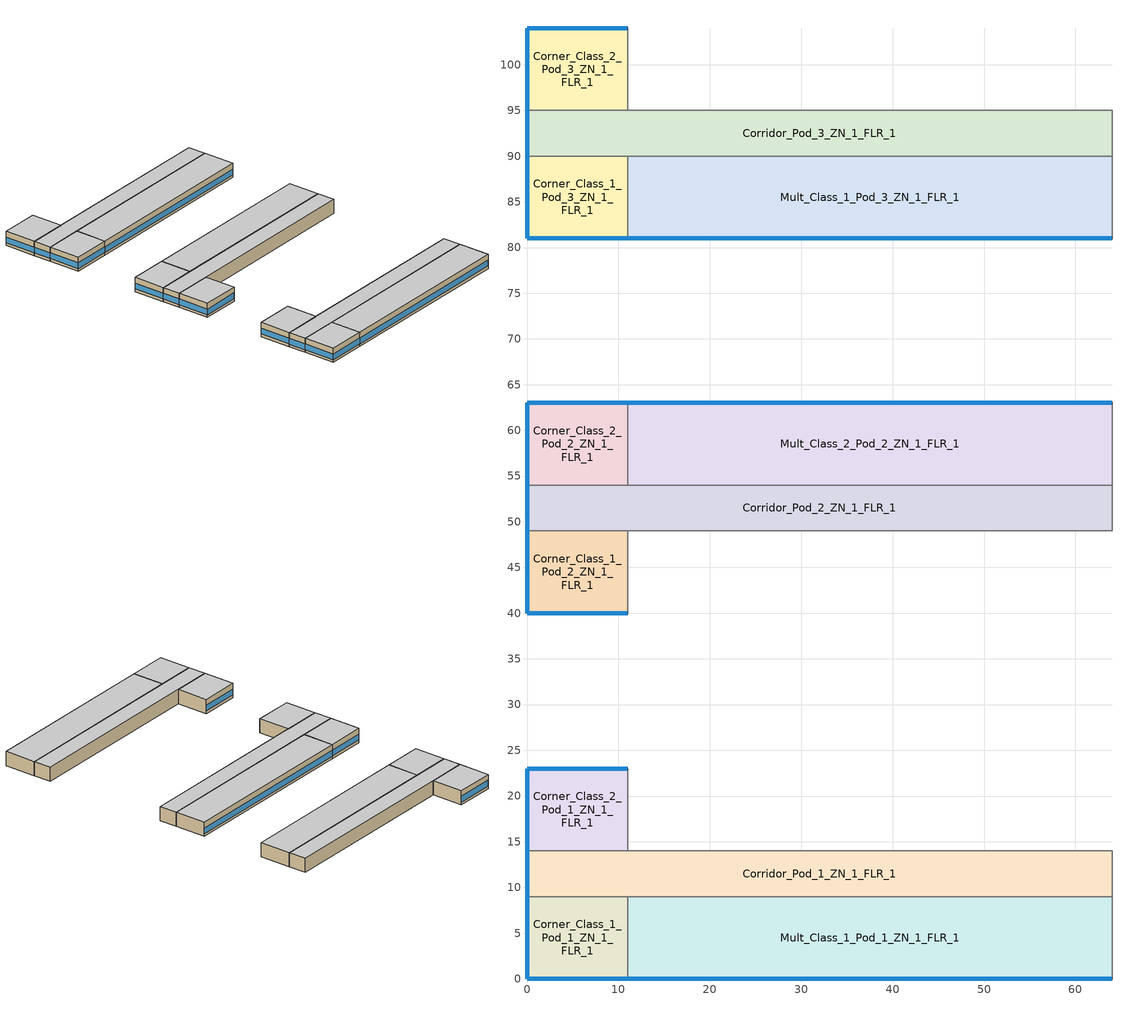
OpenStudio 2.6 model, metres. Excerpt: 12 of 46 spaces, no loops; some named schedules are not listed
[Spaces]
Mult_Class_2_Pod_2_ZN_1_FLR_1
 floor ground: 64,63 64,54 11,54 11,63 z0
 wall outside: 64,63 11,63 z0:4
 wall to Corner_Class_2_Pod_2_ZN_1_FLR_1: 11,63 11,54 z0:4
 wall to Corridor_Pod_2_ZN_1_FLR_1: 11,54 64,54 z0:4
 wall to Main_Corridor_ZN_1_FLR_1: 64,54 64,63 z0:4
 window: 63.97,63 11.03,63 z0.76:2.36
 ceiling to Mult_Class_2_Pod_2_ZN_1_FLR_2: 64,54 64,63 11,63 11,54 z4
Corner_Class_2_Pod_3_ZN_1_FLR_1
 floor ground: 11,104 11,95 0,95 0,104 z0
 wall outside: 11,104 0,104 0,95 z0:4
 wall to Corridor_Pod_3_ZN_1_FLR_1: 0,95 11,95 z0:4
 wall to Mult_Class_2_Pod_3_ZN_1_FLR_1: 11,95 11,104 z0:4
 window: 10.97,104 0.03,104 / 0,103.97 0,95.03 z0.76:2.37
 ceiling to Corner_Class_2_Pod_3_ZN_1_FLR_2: 11,95 11,104 0,104 0,95 z4
Mult_Class_1_Pod_1_ZN_1_FLR_1
 floor ground: 64,9 64,0 11,0 11,9 z0
 wall outside: 11,0 64,0 z0:4
 wall to Lobby_ZN_1_FLR_1: 64,0 64,9 z0:4
 wall to Corner_Class_1_Pod_1_ZN_1_FLR_1: 11,9 11,0 z0:4
 wall to Corridor_Pod_1_ZN_1_FLR_1: 64,9 11,9 z0:4
 window: 11.03,0 63.97,0 z0.76:2.36
 ceiling to Mult_Class_1_Pod_1_ZN_1_FLR_2: 64,0 64,9 11,9 11,0 z4
Corner_Class_1_Pod_1_ZN_1_FLR_1
 floor ground: 11,9 11,0 0,0 0,9 z0
 wall outside: 0,9 0,0 11,0 z0:4
 wall to Corridor_Pod_1_ZN_1_FLR_1: 11,9 0,9 z0:4
 window: 0.03,0 10.97,0 / 0,8.97 0,0.03 z0.76:2.37
 ceiling to Corner_Class_1_Pod_1_ZN_1_FLR_2: 11,0 11,9 0,9 0,0 z4
Corner_Class_1_Pod_2_ZN_1_FLR_1
 floor ground: 11,49 11,40 0,40 0,49 z0
 wall outside: 0,49 0,40 11,40 z0:4
 wall to Mult_Class_1_Pod_2_ZN_1_FLR_1: 11,40 11,49 z0:4
 wall to Corridor_Pod_2_ZN_1_FLR_1: 11,49 0,49 z0:4
 window: 0.03,40 10.97,40 / 0,48.97 0,40.03 z0.76:2.37
 ceiling to Corner_Class_1_Pod_2_ZN_1_FLR_2: 11,40 11,49 0,49 0,40 z4
Corridor_Pod_2_ZN_1_FLR_1
 floor ground: 64,54 64,49 0,49 0,54 z0
 wall outside: 0,54 0,49 z0:4
 wall to Corner_Class_2_Pod_2_ZN_1_FLR_1: 11,54 0,54 z0:4
 wall to Main_Corridor_ZN_1_FLR_1: 64,49 64,54 z0:4
 wall to Mult_Class_1_Pod_2_ZN_1_FLR_1: 11,49 64,49 z0:4
 window: 0,53.97 0,49.03 z0.76:2.38
 ceiling to Corridor_Pod_2_ZN_1_FLR_2: 64,49 64,54 0,54 0,49 z4
Corridor_Pod_1_ZN_1_FLR_1
 floor ground: 64,14 64,9 0,9 0,14 z0
 wall outside: 0,14 0,9 z0:4
 wall to Mult_Class_2_Pod_1_ZN_1_FLR_1: 64,14 11,14 z0:4
 wall to Corner_Class_2_Pod_1_ZN_1_FLR_1: 11,14 0,14 z0:4
 wall to Lobby_ZN_1_FLR_1: 64,9 64,14 z0:4
 window: 0,13.97 0,9.03 z0.76:2.38
 ceiling to Corridor_Pod_1_ZN_1_FLR_2: 64,9 64,14 0,14 0,9 z4
Corridor_Pod_3_ZN_1_FLR_1
 floor ground: 64,95 64,90 0,90 0,95 z0
 wall outside: 0,95 0,90 z0:4
 wall to Mult_Class_1_Pod_3_ZN_1_FLR_1: 11,90 64,90 z0:4
 wall to Bathrooms_ZN_1_FLR_1: 64,90 64,95 z0:4
 wall to Corner_Class_1_Pod_3_ZN_1_FLR_1: 0,90 11,90 z0:4
 wall to Mult_Class_2_Pod_3_ZN_1_FLR_1: 64,95 11,95 z0:4
 window: 0,94.97 0,90.03 z0.76:2.38
 ceiling to Corridor_Pod_3_ZN_1_FLR_2: 64,90 64,95 0,95 0,90 z4
Mult_Class_1_Pod_3_ZN_1_FLR_1
 floor ground: 64,90 64,81 11,81 11,90 z0
 wall outside: 11,81 64,81 z0:4
 wall to Corner_Class_1_Pod_3_ZN_1_FLR_1: 11,90 11,81 z0:4
 wall to Main_Corridor_ZN_1_FLR_1: 64,81 64,90 z0:4
 window: 11.03,81 63.97,81 z0.76:2.36
 ceiling to Mult_Class_1_Pod_3_ZN_1_FLR_2: 64,81 64,90 11,90 11,81 z4
Corner_Class_2_Pod_2_ZN_1_FLR_1
 floor ground: 11,63 11,54 0,54 0,63 z0
 wall outside: 11,63 0,63 0,54 z0:4
 window: 10.97,63 0.03,63 / 0,62.97 0,54.03 z0.76:2.37
 ceiling to Corner_Class_2_Pod_2_ZN_1_FLR_2: 11,54 11,63 0,63 0,54 z4
Corner_Class_2_Pod_1_ZN_1_FLR_1
 floor ground: 11,23 11,14 0,14 0,23 z0
 wall outside: 11,23 0,23 0,14 z0:4
 wall to Mult_Class_2_Pod_1_ZN_1_FLR_1: 11,14 11,23 z0:4
 window: 10.97,23 0.03,23 / 0,22.97 0,14.03 z0.76:2.37
 ceiling to Corner_Class_2_Pod_1_ZN_1_FLR_2: 11,14 11,23 0,23 0,14 z4
Corner_Class_1_Pod_3_ZN_1_FLR_1
 floor ground: 11,90 11,81 0,81 0,90 z0
 wall outside: 0,90 0,81 11,81 z0:4
 window: 0.03,81 10.97,81 / 0,89.97 0,81.03 z0.76:2.37
 ceiling to Corner_Class_1_Pod_3_ZN_1_FLR_2: 11,81 11,90 0,90 0,81 z4
[Site]
Victoria Intl AP_BC_CAN: Latitude {deg}=48.647; Longitude {deg}=-123.426; Time Zone {hr}=-8; Elevation {m}=19.5; Terrain=City
[Building]
SecondarySchool-CAN_BC_Victoria.Intl.AP.717990_CWEC2016.epw created: 2019-08-15 17:42:23 +0000: North Axis {deg}=0; Default Construction Set=BTAP-Mass at hdd = 2850.0; Standards Number of Stories=2; Standards Number of Above Ground Stories=2; Standards Building Type=NECB2017_SecondarySchool
[ClimateZones]
Climate Zone Institution Name 1=ASHRAE; Climate Zone Document Name 1=ANSI/ASHRAE Standard 169; Climate Zone Document Year 1=2006; Climate Zone Institution Name 2=CEC; Climate Zone Document Name 2=California Climate Zone Descriptions; Climate Zone Document Year 2=1995
[Site:WaterMainsTemperature]
Calculation Method=Correlation; Annual Average Outdoor Air Temperature {C}=10.0917; Maximum Difference In Monthly Average Outdoor Air Temperatures {deltaC}=12.6
[Site:GroundTemperature:BuildingSurface]
19.527, 19.502, 19.536, 19.598, 20.002, 21.64, 22.225, 22.375, 21.449, 20.121, 19.802, 19.633
[SizingPeriod:DesignDay] Barometric Pressure {Pa}=101091; Sky Clearness=0; Rain Indicator=0; Snow Indicator=0; Day of Month=21; Daylight Saving Time Indicator=0; Humidity Indicating Type=Wetbulb; Dry-Bulb Temperature Range Modifier Type=DefaultMultipliers
Name | Maximum Dry-Bulb Temperature {C} | Daily Dry-Bulb Temperature Range {deltaC} | Humidity Indicating Conditions at Maximum Dry-Bulb | Wind Speed {m/s} | Wind Direction {deg} | Month | Day Type | Solar Model Indicator | ASHRAE Taub | ASHRAE Taud
Victoria Intl AP Ann Htg 99.6% Condns DB | -4 | 0 | -4 | 3.8 | 250 | 12 | WinterDesignDay | ASHRAEClearSky
Victoria Intl AP Ann Clg .4% Condns DB=>MWB | 26.7 | 10.1 | 17.7 | 2.8 | 120 | 7 | SummerDesignDay | ASHRAETau | 0.349 | 2.532
[Material:NoMass] Roughness=Smooth; Thermal Absorptance=0.9; Solar Absorptance=0.7
Name | Thermal Resistance {m2-K/W} | Visible Absorptance
Typical Carpet Pad | 0.21648 | 0.8
Typical Insulation 1 | 4.14482 | 0.7
Typical Insulation 2 | 2.90366 | 0.7
Typical Insulation 3 | 5.18133 | 0.7
Typical Carpet Pad 2 | 1.25503 | 0.8
Typical Carpet Pad 3 | 1.69459 | 0.8
Typical Insulation 4 | 0.476173 | 0.7
Typical Insulation 5 | 0.47619 | 0.7
[Material]
Name | Roughness | Thickness {m} | Conductivity {W/m-K} | Density {kg/m3} | Specific Heat {J/kg-K} | Thermal Absorptance | Solar Absorptance | Visible Absorptance
100mm Normalweight concrete floor | MediumSmooth | 0.1016 | 2.31 | 2322 | 832
G01 13mm gypsum board | Smooth | 0.0127 | 0.16 | 800 | 1090 | 0.9 | 0.7 | 0.5
G05 25mm wood | MediumSmooth | 0.0254 | 0.15 | 608 | 1630 | 0.9 | 0.5 | 0.5
4 in. Normalweight Concrete Floor | MediumRough | 0.1016 | 2.31 | 2322 | 832 | 0.9 | 0.7 | 0.7
1IN Stucco | Smooth | 0.0253 | 0.6918 | 1858 | 837 | 0.9 | 0.7 | 0.92
8IN CONCRETE HW RefBldg | Rough | 0.2032 | 1.311 | 2240 | 836.8 | 0.9 | 0.7 | 0.7
1/2IN Gypsum | Smooth | 0.0127 | 0.16 | 784.9 | 830 | 0.9 | 0.4 | 0.4
Metal Roof Surface; F08 Metal surface | Smooth | 0.0008 | 45.28 | 7824 | 500 | 0.9 | 0.7 | 0.7
6 in. Normalweight Concrete Floor | MediumRough | 0.1524 | 2.31 | 2322 | 832 | 0.9 | 0.7 | 0.7
[Construction]
BTAP-Int-Floor: 100mm Normalweight concrete floor, Typical Carpet Pad
BTAP-Int-Wall: G01 13mm gypsum board, G01 13mm gypsum board
BTAP-Int-Ceiling: Typical Carpet Pad, 100mm Normalweight concrete floor
BTAP-Ext-DaylightDiffuser: SimpleGlazing
BTAP-Int-Door: G05 25mm wood
BTAP-Ext-Floor-Mass:U-0.227: Typical Insulation 1, 4 in. Normalweight Concrete Floor, Typical Carpet Pad
BTAP-Ext-Wall-Mass:U-0.315: 1IN Stucco, 8IN CONCRETE HW RefBldg, Typical Insulation 2, 1/2IN Gypsum
BTAP-Ext-Roof-Metal:U-0.193: Metal Roof Surface, Typical Insulation 3
BTAP-Grnd-Floor-Mass:U-0.757: 6 in. Normalweight Concrete Floor, Typical Carpet Pad 2
BTAP-Grnd-Roof-Mass:U-0.568: 6 in. Normalweight Concrete Floor, Typical Carpet Pad 3
BTAP-Ext-Door:U-2.1: F08 Metal surface, Typical Insulation 4
BTAP-Ext-OverHeadDoor:U-2.1: Typical Insulation 5
BTAP-Ext-DaylightDiffuser:U=0.210 SHGC=0.600: SimpleGlazing:U=0.210 SHGC=0.600
[DefaultConstructionSet]
BTAP-Mass at hdd = 2850.0: Default Exterior Surface Constructions=BTAP-Mass at hdd = 2850.0; Default Interior Surface Constructions=Default Surface Constructions 2; Default Ground Contact Surface Constructions=BTAP-Mass at hdd = 2850.0 1; Default Exterior SubSurface Constructions=BTAP-Mass at hdd = 2850.0; Default Interior SubSurface Constructions=Default Sub Surface Constructions 2; Interior Partition Construction=BTAP-Int-Door
[DefaultSurfaceConstructions]
Name | Floor Construction | Wall Construction | Roof Ceiling Construction
Default Surface Constructions 2 | BTAP-Int-Floor | BTAP-Int-Wall | BTAP-Int-Ceiling
BTAP-Mass at hdd = 2850.0 | BTAP-Ext-Floor-Mass:U-0.227 | BTAP-Ext-Wall-Mass:U-0.315 | BTAP-Ext-Roof-Metal:U-0.193
BTAP-Mass at hdd = 2850.0 1 | BTAP-Grnd-Floor-Mass:U-0.757 | BTAP-Grnd-Roof-Mass:U-0.568 | BTAP-Grnd-Roof-Mass:U-0.568
[DefaultSubSurfaceConstructions]
Name | Fixed Window Construction | Operable Window Construction | Door Construction | Glass Door Construction | Overhead Door Construction | Skylight Construction | Tubular Daylight Dome Construction | Tubular Daylight Diffuser Construction
Default Sub Surface Constructions 2 | BTAP-Ext-DaylightDiffuser | BTAP-Ext-DaylightDiffuser | BTAP-Int-Door
BTAP-Mass at hdd = 2850.0 | BTAP-Ext-DaylightDiffuser:U=0.210 SHGC=0.600 | BTAP-Ext-DaylightDiffuser:U=0.210 SHGC=0.600 | BTAP-Ext-Door:U-2.1 | BTAP-Ext-DaylightDiffuser:U=0.210 SHGC=0.600 | BTAP-Ext-OverHeadDoor:U-2.1 | BTAP-Ext-DaylightDiffuser:U=0.210 SHGC=0.600 | BTAP-Ext-DaylightDiffuser:U=0.210 SHGC=0.600 | BTAP-Ext-DaylightDiffuser:U=0.210 SHGC=0.600
[WindowMaterial:SimpleGlazingSystem] Solar Heat Gain Coefficient=0.6; Visible Transmittance=0.21
Name | U-Factor {W/m2-K}
SimpleGlazing | 2.2
SimpleGlazing:U=0.210 SHGC=0.600 | 2.1
[Space] Building Story=Building Story 1; Part of Total Floor Area=Yes
Name | Space Type | Thermal Zone
Corner_Class_1_Pod_2_ZN_1_FLR_1; Corner_Class_1_Pod_1_ZN_1_FLR_1; Corner_Class_1_Pod_3_ZN_1_FLR_1 | Space Function Classroom/Lecture hall/Training room other | ALL_ST=Classroom/Lecture hall/Training room other_FL=Building Story 1_SCH=D
Mult_Class_2_Pod_2_ZN_1_FLR_1 | Space Function Classroom/Lecture hall/Training room other | ALL_ST=Classroom/Lecture hall/Training room other_FL=Building Story 1_SCH=D 1
Mult_Class_1_Pod_3_ZN_1_FLR_1; Mult_Class_1_Pod_1_ZN_1_FLR_1 | Space Function Classroom/Lecture hall/Training room other | ALL_ST=Classroom/Lecture hall/Training room other_FL=Building Story 1_SCH=D 2
Corridor_Pod_1_ZN_1_FLR_1; Corridor_Pod_3_ZN_1_FLR_1; Corridor_Pod_2_ZN_1_FLR_1 | Space Function Corridor/Transition area other-sch-D | WILD_ST=Corridor/Transition area other-sch-D_FL=Building Story 1_SCH=D 1
Corner_Class_2_Pod_3_ZN_1_FLR_1; Corner_Class_2_Pod_1_ZN_1_FLR_1; Corner_Class_2_Pod_2_ZN_1_FLR_1 | Space Function Classroom/Lecture hall/Training room other | ALL_ST=Classroom/Lecture hall/Training room other_FL=Building Story 1_SCH=D 3
[BuildingStory]
Building Story 1: Nominal Z Coordinate {m}=0
[SpaceType] Standards Building Type=Space Function
Name | Default Schedule Set | Design Specification Outdoor Air Object | Standards Space Type
Space Function Classroom/Lecture hall/Training room other | Space Function Classroom/Lecture hall/Training room other Schedule Set | Space Function Classroom/Lecture hall/Training room other Ventilation | Classroom/Lecture hall/Training room other
Space Function Corridor/Transition area other-sch-D | Space Function Corridor/Transition area other-sch-D Schedule Set | Space Function Corridor/Transition area other-sch-D Ventilation | Corridor/Transition area other-sch-D
[People:Definition] Number of People Calculation Method=People/Area; Fraction Radiant=0.3
Name | People per Space Floor Area {person/m2}
Space Function Classroom/Lecture hall/Training room other People Definition | 0.133382
Space Function Corridor/Transition area other-sch-D People Definition | 0.0100036
[People] Work Efficiency Schedule=Work Efficiency Schedule; Clothing Insulation Schedule=Clothing Schedule; Air Velocity Schedule=Air Velocity Schedule; Multiplier=1
Name | People Definition | Space or SpaceType
Space Function Classroom/Lecture hall/Training room other People | Space Function Classroom/Lecture hall/Training room other People Definition | Space Function Classroom/Lecture hall/Training room other
Space Function Corridor/Transition area other-sch-D People | Space Function Corridor/Transition area other-sch-D People Definition | Space Function Corridor/Transition area other-sch-D
[Lights:Definition] Design Level Calculation Method=Watts/Area; Fraction Radiant=0.5; Fraction Visible=0.2
Name | Watts per Space Floor Area {W/m2}
Space Function Classroom/Lecture hall/Training room other Lights Definition | 10.2999
Space Function Corridor/Transition area other-sch-D Lights Definition | 7.10258
[Lights] Fraction Replaceable=1
Name | Lights Definition | Space or SpaceType
Space Function Classroom/Lecture hall/Training room other Lights | Space Function Classroom/Lecture hall/Training room other Lights Definition | Space Function Classroom/Lecture hall/Training room other
Space Function Corridor/Transition area other-sch-D Lights | Space Function Corridor/Transition area other-sch-D Lights Definition | Space Function Corridor/Transition area other-sch-D
[ElectricEquipment:Definition]
Space Function Classroom/Lecture hall/Training room other Elec Equip Definition: Design Level Calculation Method=Watts/Area; Watts per Space Floor Area {W/m2}=5.00182; Fraction Radiant=0.5
[ElectricEquipment]
Space Function Classroom/Lecture hall/Training room other Elec Equip: Electric Equipment Definition=Space Function Classroom/Lecture hall/Training room other Elec Equip Definition; Space or SpaceType=Space Function Classroom/Lecture hall/Training room other
[DesignSpecification:OutdoorAir] Outdoor Air Method=Sum; Outdoor Air Flow per Person {m3/s-person}=0; Outdoor Air Flow Rate {m3/s}=0; Outdoor Air Flow Air Changes per Hour {1/hr}=0
Name | Outdoor Air Flow per Floor Area {m3/s-m2}
Space Function Classroom/Lecture hall/Training room other Ventilation | 0.00278384
Space Function Corridor/Transition area other-sch-D Ventilation | 0.0003048
[DefaultScheduleSet] Number of People Schedule=NECB-D-Occupancy; People Activity Level Schedule=NECB-Activity; Electric Equipment Schedule=NECB-D-Electric-Equipment; Infiltration Schedule=Always On
Name | Lighting Schedule
Space Function Classroom/Lecture hall/Training room other Schedule Set | NECB-D-Occupancy-NECB-D-Lighting-0.5-0.0-0.67-Light Ruleset
Space Function Corridor/Transition area other-sch-D Schedule Set | NECB-D-Lighting
[ThermostatSetpoint:DualSetpoint] Heating Setpoint Temperature Schedule=NECB-D-Thermostat Setpoint-Heating; Cooling Setpoint Temperature Schedule=NECB-D-Thermostat Setpoint-Cooling
Space Function Classroom/Lecture hall/Training room other Thermostat 49; Space Function Classroom/Lecture hall/Training room other Thermostat 53; Space Function Classroom/Lecture hall/Training room other Thermostat 54; Space Function Classroom/Lecture hall/Training room other Thermostat 56; Space Function Corridor/Transition area other-sch-D Thermostat 19
[SpaceInfiltration:DesignFlowRate] Schedule=Always On Discrete; Design Flow Rate Calculation Method=Flow/ExteriorArea; Flow per Exterior Surface Area {m3/s-m2}=0.00025; Constant Term Coefficient=0; Temperature Term Coefficient=0; Velocity Term Coefficient=0.224; Velocity Squared Term Coefficient=0
Name | Space or SpaceType
Corner_Class_1_Pod_1_ZN_1_FLR_1 Infiltration | Corner_Class_1_Pod_1_ZN_1_FLR_1
Corner_Class_1_Pod_2_ZN_1_FLR_1 Infiltration | Corner_Class_1_Pod_2_ZN_1_FLR_1
Corner_Class_1_Pod_3_ZN_1_FLR_1 Infiltration | Corner_Class_1_Pod_3_ZN_1_FLR_1
Corner_Class_2_Pod_1_ZN_1_FLR_1 Infiltration | Corner_Class_2_Pod_1_ZN_1_FLR_1
Corner_Class_2_Pod_2_ZN_1_FLR_1 Infiltration | Corner_Class_2_Pod_2_ZN_1_FLR_1
Corner_Class_2_Pod_3_ZN_1_FLR_1 Infiltration | Corner_Class_2_Pod_3_ZN_1_FLR_1
Corridor_Pod_1_ZN_1_FLR_1 Infiltration | Corridor_Pod_1_ZN_1_FLR_1
Corridor_Pod_2_ZN_1_FLR_1 Infiltration | Corridor_Pod_2_ZN_1_FLR_1
Corridor_Pod_3_ZN_1_FLR_1 Infiltration | Corridor_Pod_3_ZN_1_FLR_1
Mult_Class_1_Pod_1_ZN_1_FLR_1 Infiltration | Mult_Class_1_Pod_1_ZN_1_FLR_1
Mult_Class_1_Pod_3_ZN_1_FLR_1 Infiltration | Mult_Class_1_Pod_3_ZN_1_FLR_1
Mult_Class_2_Pod_2_ZN_1_FLR_1 Infiltration | Mult_Class_2_Pod_2_ZN_1_FLR_1
[ThermalZone] Use Ideal Air Loads=No
Name | Thermostat
ALL_ST=Classroom/Lecture hall/Training room other_FL=Building Story 1_SCH=D | Space Function Classroom/Lecture hall/Training room other Thermostat 49
ALL_ST=Classroom/Lecture hall/Training room other_FL=Building Story 1_SCH=D 1 | Space Function Classroom/Lecture hall/Training room other Thermostat 53
ALL_ST=Classroom/Lecture hall/Training room other_FL=Building Story 1_SCH=D 2 | Space Function Classroom/Lecture hall/Training room other Thermostat 54
ALL_ST=Classroom/Lecture hall/Training room other_FL=Building Story 1_SCH=D 3 | Space Function Classroom/Lecture hall/Training room other Thermostat 56
WILD_ST=Corridor/Transition area other-sch-D_FL=Building Story 1_SCH=D 1 | Space Function Corridor/Transition area other-sch-D Thermostat 19
[HeatExchanger:AirToAir:SensibleAndLatent] Availability Schedule=Always On Discrete; Nominal Supply Air Flow Rate {m3/s}=autosize; Sensible Effectiveness at 100% Heating Air Flow=0.5; Latent Effectiveness at 100% Heating Air Flow=0.5; Sensible Effectiveness at 75% Heating Air Flow=0.5; Latent Effectiveness at 75% Heating Air Flow=0.5; Sensible Effectiveness at 100% Cooling Air Flow=0.5; Latent Effectiveness at 100% Cooling Air Flow=0.5; Sensible Effectiveness at 75% Cooling Air Flow=0.5; Latent Effectiveness at 75% Cooling Air Flow=0.5; Supply Air Outlet Temperature Control=Yes; Heat Exchanger Type=Rotary; Frost Control Type=ExhaustOnly; Threshold Temperature {C}=-23.3; Initial Defrost Time Fraction=0.167; Rate of Defrost Time Fraction Increase {1/K}=1.44; Economizer Lockout=Yes
Name | Nominal Electric Power {W}
Sys_3_PSZ ALL_ST=Audience seating area permanent - auditorium_FL=Building Story 1_SCH=C ERV | 2966.94
Sys_3_PSZ ALL_ST=Classroom/Lecture hall/Training room other_FL=Building Story 1_SCH=D 1 ERV; Sys_3_PSZ ALL_ST=Classroom/Lecture hall/Training room other_FL=Building Story 1_SCH=D 2 ERV; Sys_3_PSZ ALL_ST=Classroom/Lecture hall/Training room other_FL=Building Story 2_SCH=D 1 ERV; Sys_3_PSZ ALL_ST=Classroom/Lecture hall/Training room other_FL=Building Story 2_SCH=D 2 ERV | 2908.29
Sys_3_PSZ ALL_ST=Conference/Meeting/Multi-purpose room_FL=Building Story 1_SCH=C ERV | 755.069
Sys_3_PSZ ALL_ST=Gymnasium/Fitness centre playing area_FL=Building Story 1_SCH=B ERV | 2210.7
Sys_3_PSZ ALL_ST=Lobby - other_FL=Building Story 1_SCH=C ERV; Sys_3_PSZ ALL_ST=Lobby - other_FL=Building Story 2_SCH=C ERV | 669.997
[SetpointManager:OutdoorAirPretreat] Minimum Setpoint Temperature {C}=-99; Maximum Setpoint Temperature {C}=99; Minimum Setpoint Humidity Ratio {kgWater/kgDryAir}=1e-05; Maximum Setpoint Humidity Ratio {kgWater/kgDryAir}=1
Setpoint Manager Outdoor Air Pretreat 1; Setpoint Manager Outdoor Air Pretreat 2; Setpoint Manager Outdoor Air Pretreat 3; Setpoint Manager Outdoor Air Pretreat 4; Setpoint Manager Outdoor Air Pretreat 5; Setpoint Manager Outdoor Air Pretreat 6; Setpoint Manager Outdoor Air Pretreat 7; Setpoint Manager Outdoor Air Pretreat 8; Setpoint Manager Outdoor Air Pretreat 9
[AvailabilityManager:NightCycle] Control Type=CycleOnAny; Thermostat Tolerance {deltaC}=1; Cycling Run Time {s}=3600
Availability Manager Night Cycle 1; Availability Manager Night Cycle 2; Availability Manager Night Cycle 3; Availability Manager Night Cycle 4; Availability Manager Night Cycle 5; Availability Manager Night Cycle 6; Availability Manager Night Cycle 7; Availability Manager Night Cycle 8; Availability Manager Night Cycle 9; Availability Manager Night Cycle 10; Availability Manager Night Cycle 11; Availability Manager Night Cycle 12; Availability Manager Night Cycle 13; Availability Manager Night Cycle 14; Availability Manager Night Cycle 15; Availability Manager Night Cycle 16; Availability Manager Night Cycle 17; Availability Manager Night Cycle 18; Availability Manager Night Cycle 19; Availability Manager Night Cycle 20
[Schedule:Ruleset]
Clothing Schedule: Default Day Schedule=Clothing Schedule Default Winter Clothes
Air Velocity Schedule: Default Day Schedule=Air Velocity Schedule Default
Work Efficiency Schedule: Default Day Schedule=Work Efficiency Schedule Default
NECB-Activity: Default Day Schedule=NECB-Activity Default; Summer Design Day Schedule=NECB-Activity Summer Design Day; Winter Design Day Schedule=NECB-Activity Winter Design Day
Always On: Default Day Schedule=Always On Default
NECB-D-Occupancy: Default Day Schedule=NECB-D-Occupancy Default
NECB-D-Occupancy-NECB-D-Lighting-0.5-0.0-0.67-Light Ruleset: Default Day Schedule=NECB-D-Occupancy-NECB-D-Lighting-0.5-0.0-0.67-Light Default
NECB-D-Electric-Equipment: Default Day Schedule=NECB-D-Electric-Equipment Default
NECB-D-Thermostat Setpoint-Heating: Default Day Schedule=NECB-D-Thermostat Setpoint-Heating Default
NECB-D-Thermostat Setpoint-Cooling: Default Day Schedule=NECB-D-Thermostat Setpoint-Cooling Default
NECB-D-Lighting: Default Day Schedule=NECB-D-Lighting Default
[Schedule:Day]
NECB-D-Thermostat Setpoint-Heating Default: 7, 0, 18, 8, 0, 20, 23, 0, 22, 24, 0, 18
[Schedule:Constant]
Always On Discrete: Value=1
